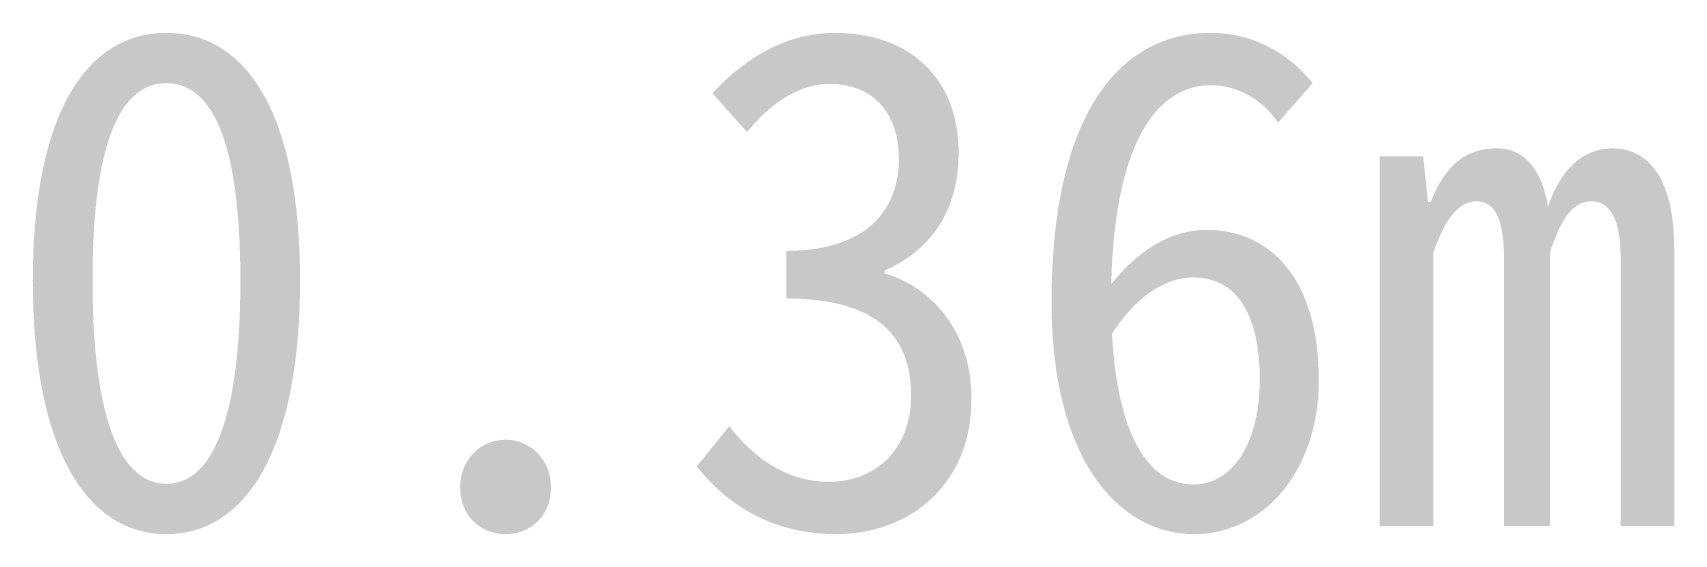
# Model space of a CAD drawing. Header units: metres. Extents: x 141.793 to 142.451, y 3.653 to 3.854.
import ezdxf

# ---------------------------------------------------------------- set-up
doc = ezdxf.new("R2010")
doc.units = ezdxf.units.M
doc.layers.add('X立面圖_954.9', color=7, linetype='Continuous')

msp = doc.modelspace()

# ---------------------------------------------------------------- texts
at = {"layer": 'X立面圖_954.9'}
msp.add_text('0.36m', height=0.2, dxfattribs=at).set_placement((141.77855, 3.6562))

doc.saveas('drawing.dxf')
